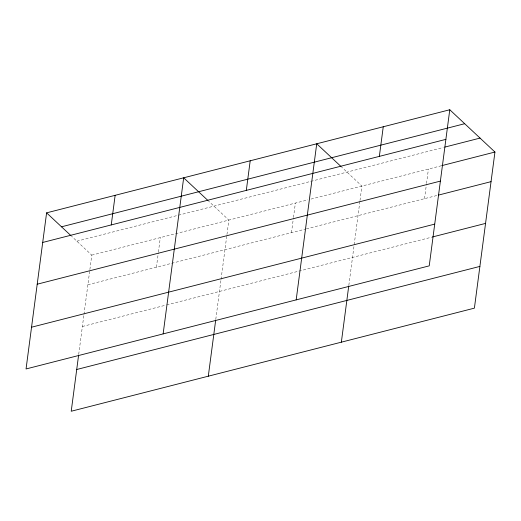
<?xml version="1.0" encoding="UTF-8"?>
<svg xmlns="http://www.w3.org/2000/svg" width="521" height="521" viewBox="0 0 521 521"><rect width="100%" height="100%" fill="white"/><g stroke="black" fill="none" stroke-linecap="round" stroke-linejoin="round"><path stroke-width="0.39" stroke-dasharray="2.6 1.95" d="M78.71 354.365L83.861 315.251M83.966 314.45L89.775 270.34M89.879 269.539L91.774 255.14L71.553 236.202M156.417 267.214L158.312 252.815M158.417 252.014L160.312 237.609M215.792 319.314L220.943 280.2M221.047 279.393L226.85 235.29M226.961 234.489L228.856 220.083L208.628 201.152M291.48 232.679L293.375 218.279M293.479 217.478L295.381 203.073M348.836 285.293L359.9 201.269M360.004 200.468L361.9 186.062L341.678 167.13M424.53 198.657L426.425 184.258M426.53 183.457L428.425 169.051M76.867 241.184L177.707 215.394M178.495 215.193L443.26 147.495M91.774 255.14L307.898 199.875M311.03 199.074L440.948 165.854M87.88 284.74L305.566 229.077M306.348 228.875L437.835 195.258M82.383 326.491L165.886 305.137M166.674 304.935L431.557 237.205"/><path stroke-width="0.78" d="M46.603 212.848L26.05 368.959L429.226 265.86L449.779 109.755L46.603 212.848L70.96 235.648M78.606 355.166L71.221 411.245L474.397 308.152L494.95 152.041L449.779 109.755M111.247 224.929L115.141 195.323M163.132 333.902L183.679 177.798L208.042 200.598M208.302 376.195L215.687 320.109M246.309 190.393L250.204 160.787M296.175 299.881L316.729 143.776L341.086 166.577M341.353 342.173L348.731 286.088M379.353 156.372L383.254 126.766M61.511 226.804L464.686 123.711M42.702 242.454L445.878 139.361M444.823 147.091L480.043 138.091M441.73 165.652L494.95 152.041M37.206 284.199L440.382 181.106M438.617 195.056L491.056 181.647M31.547 327.208L434.722 224.115M432.339 237.003L485.559 223.398M76.717 369.5L479.893 266.407"/></g></svg>
